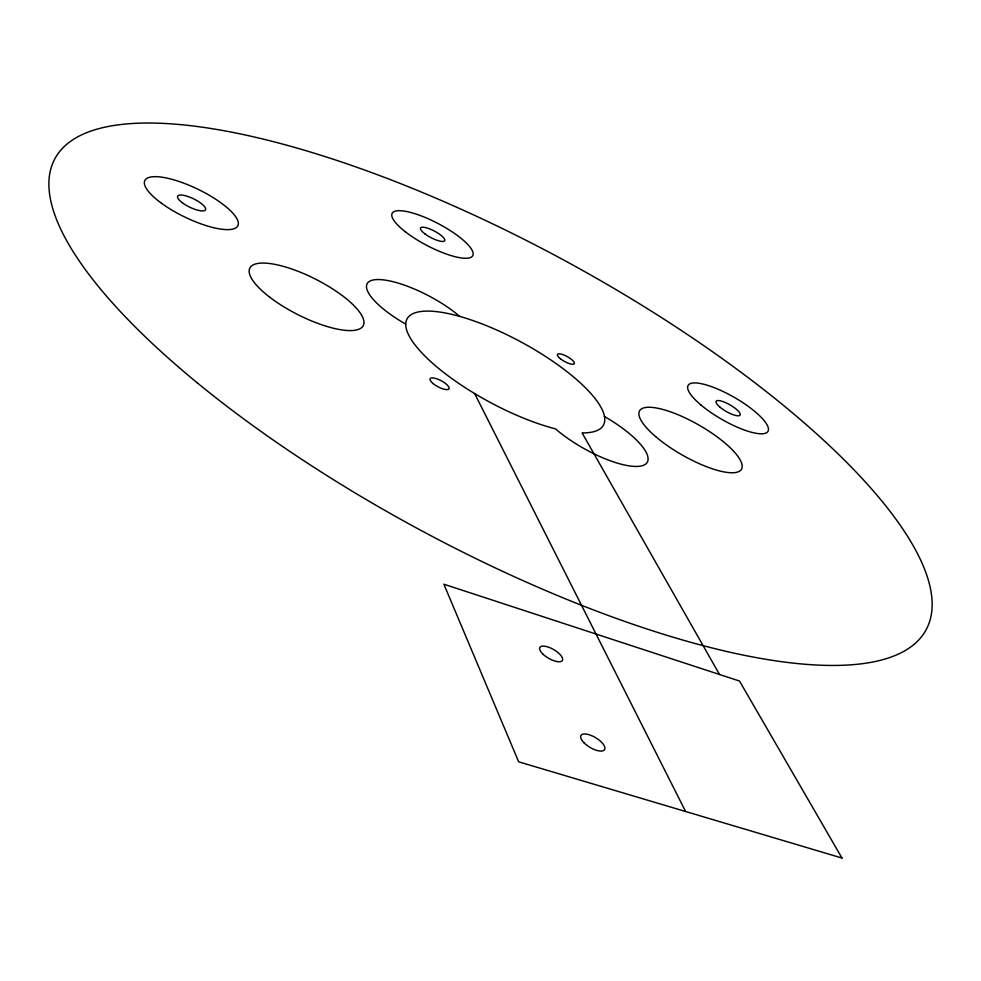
<?xml version="1.0" encoding="UTF-8"?>
<svg xmlns="http://www.w3.org/2000/svg" width="981" height="981" viewBox="0 0 981 981"><rect width="100%" height="100%" fill="white"/><g stroke="black" fill="none" stroke-linecap="round" stroke-linejoin="round"><path stroke-width="1.47" d="M719.514 674.487L582.076 432.891A111.638 33.906 28.4 0 0 532.83 348.623A111.638 33.906 28.4 0 0 406.477 329.395A111.638 33.906 28.4 0 0 555.479 428.844A61.68 18.982 29.2 0 0 641.77 465.852A61.68 18.982 29.2 0 0 604.37 416.471M474.62 393.516L685.609 811.508M405.705 324.135A60.16 17.952 27.7 0 1 374.288 279.806A60.16 17.952 27.7 0 1 459.586 316.287M841.98 858.044L518.667 761.82L443.878 584.21L739.502 681.035L841.98 858.044M269.419 296.961A63.569 19.816 26.9 0 0 363.068 325.95A63.569 19.816 26.9 0 0 287.274 267.531A63.569 19.816 26.9 0 0 269.419 296.961M655.59 436.557A58.725 17.143 29.8 0 0 740.949 469.973A58.725 17.143 29.8 0 0 675.038 413.528A58.725 17.143 29.8 0 0 655.59 436.557M182.491 202.895A15.512 4.611 25.9 0 0 205.458 209.897A15.512 4.611 25.9 0 0 186.831 196.139A15.512 4.611 25.9 0 0 182.491 202.895M719.919 407.103A13.82 3.789 29.9 0 0 739.968 415.245A13.82 3.789 29.9 0 0 724.505 402.173A13.82 3.789 29.9 0 0 719.919 407.103M425.018 233.932A13.648 3.691 27.7 0 0 444.7 240.701A13.648 3.691 27.7 0 0 428.145 228.352A13.648 3.691 27.7 0 0 425.018 233.932M433.136 383.583A10.693 3.421 28 0 0 448.93 388.881A10.693 3.421 28 0 0 436.631 378.74A10.693 3.421 28 0 0 433.136 383.583M560.482 358.813A9.638 2.784 28.8 0 0 574.326 363.681A9.638 2.784 28.8 0 0 562.836 354.607A9.638 2.784 28.8 0 0 560.482 358.813M161.46 203.239A51.711 15.377 25.9 0 0 237.684 226.059A51.711 15.377 25.9 0 0 174.863 180.148A51.711 15.377 25.9 0 0 161.46 203.239M405.484 231.896A45.518 12.299 27.7 0 0 472.364 256.237A45.518 12.299 27.7 0 0 419.586 215.28A45.518 12.299 27.7 0 0 405.484 231.896M701.059 405.092A46.058 12.643 29.9 0 0 767.633 431.836A46.058 12.643 29.9 0 0 715.517 388.169A46.058 12.643 29.9 0 0 701.059 405.092M584.063 742.85A13.759 5.616 30.9 0 0 604.468 749.791A13.759 5.616 30.9 0 0 589.826 734.965A13.759 5.616 30.9 0 0 584.063 742.85M543.241 654.401A13.011 5.052 30 0 0 562.371 660.483A13.011 5.052 30 0 0 547.79 646.933A13.011 5.052 30 0 0 543.241 654.401M197.181 382.762A495.184 152.852 28.4 0 0 922.913 634.891A495.184 152.852 28.4 0 0 351.235 165.299A495.184 152.852 28.4 0 0 197.181 382.762"/></g></svg>
